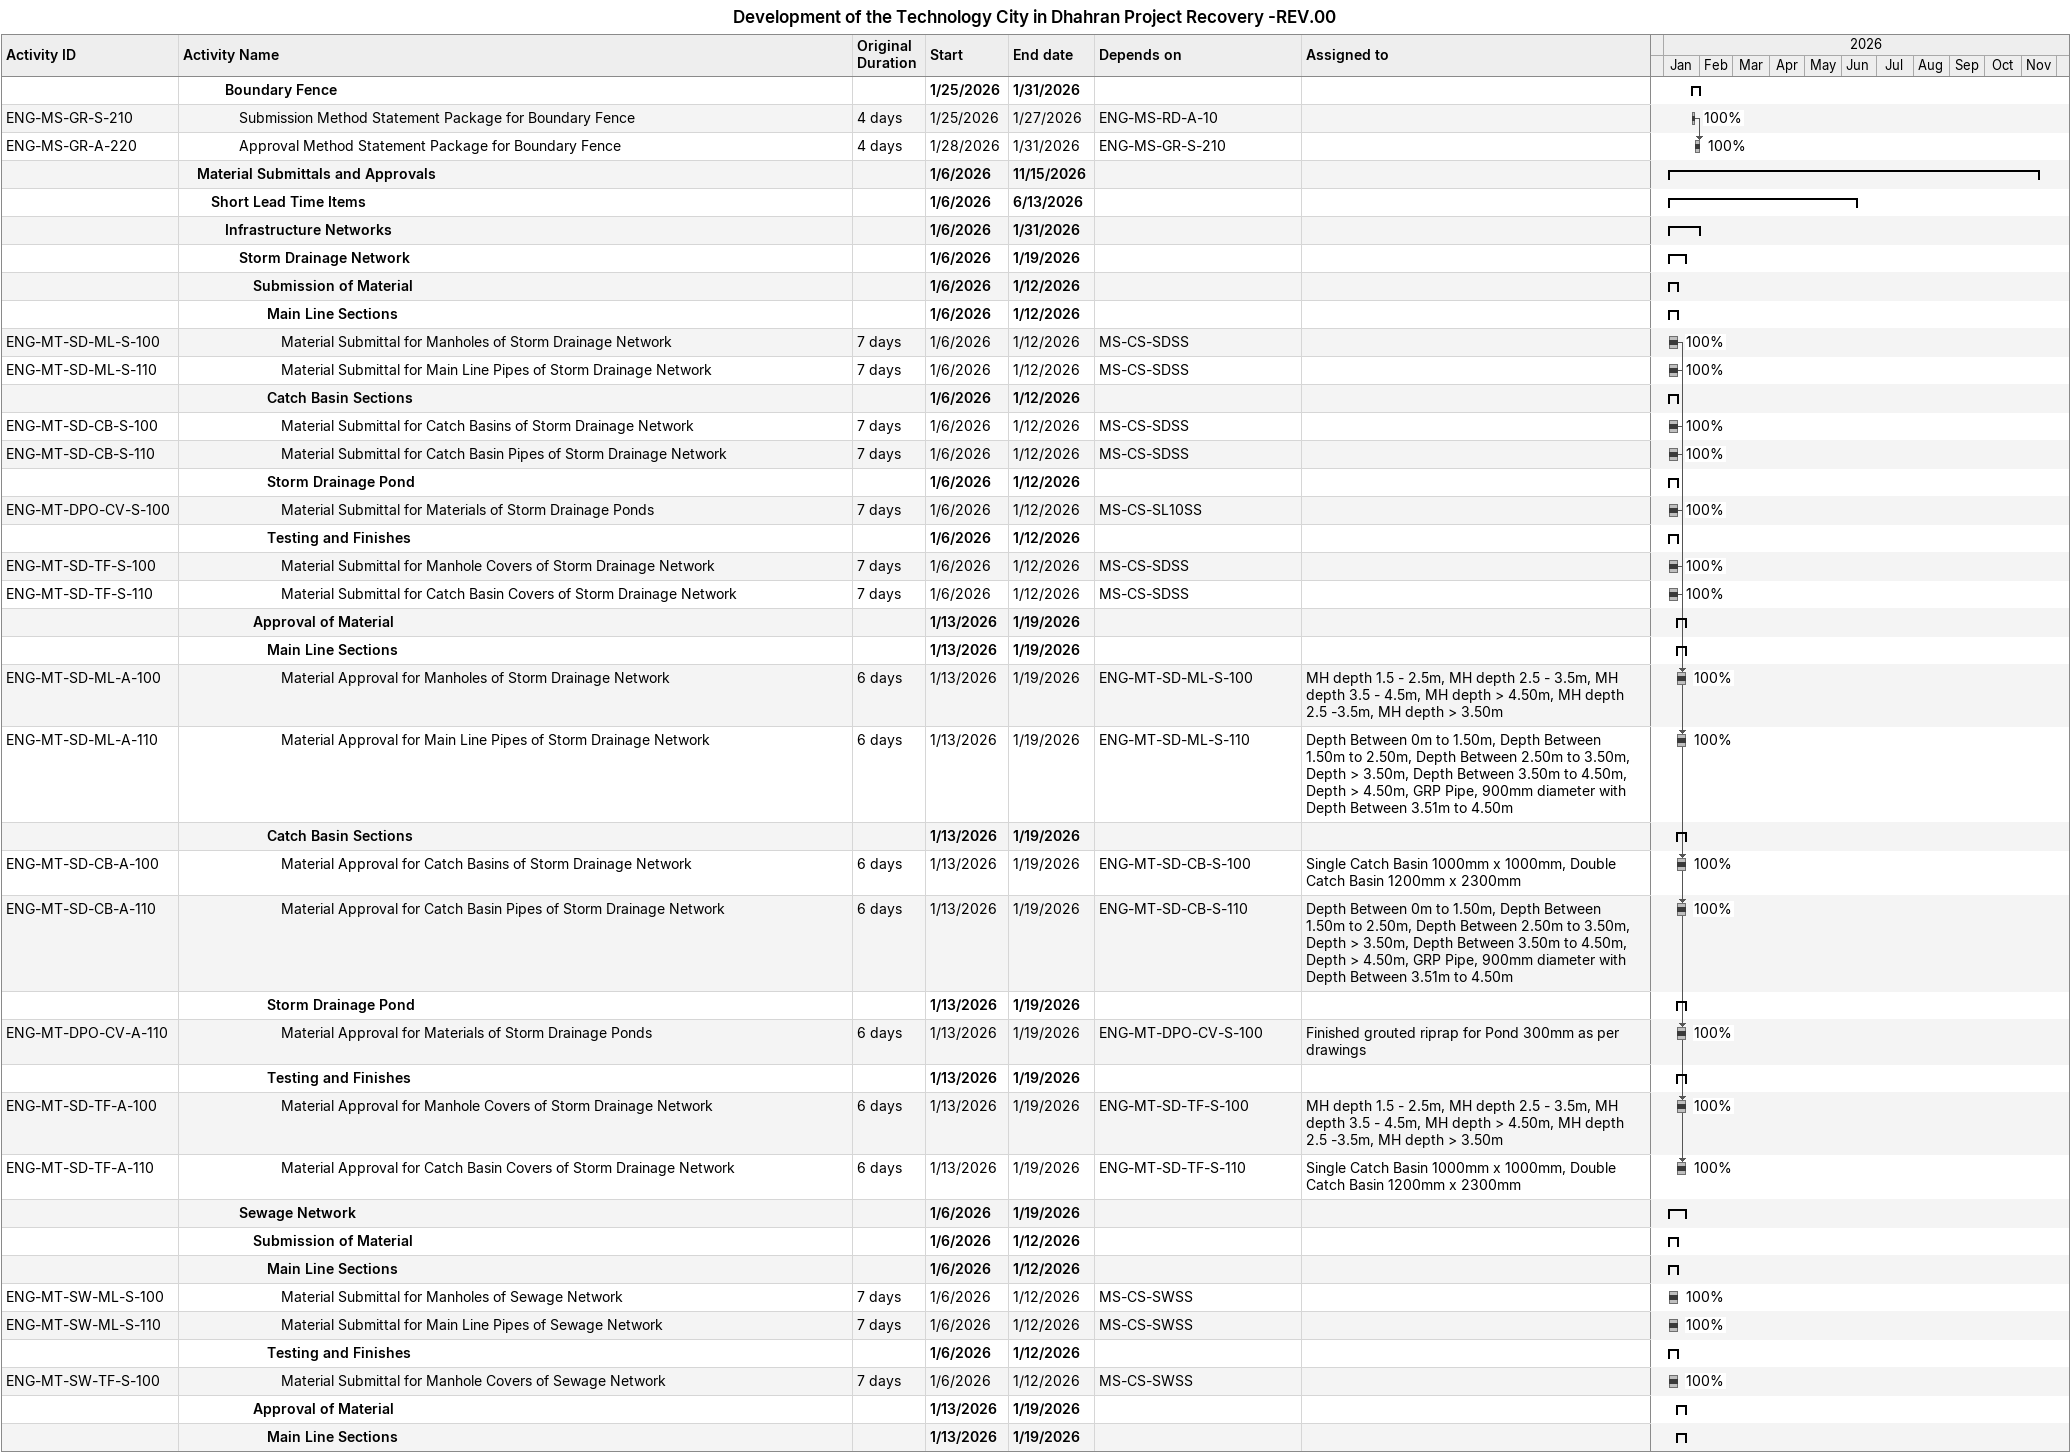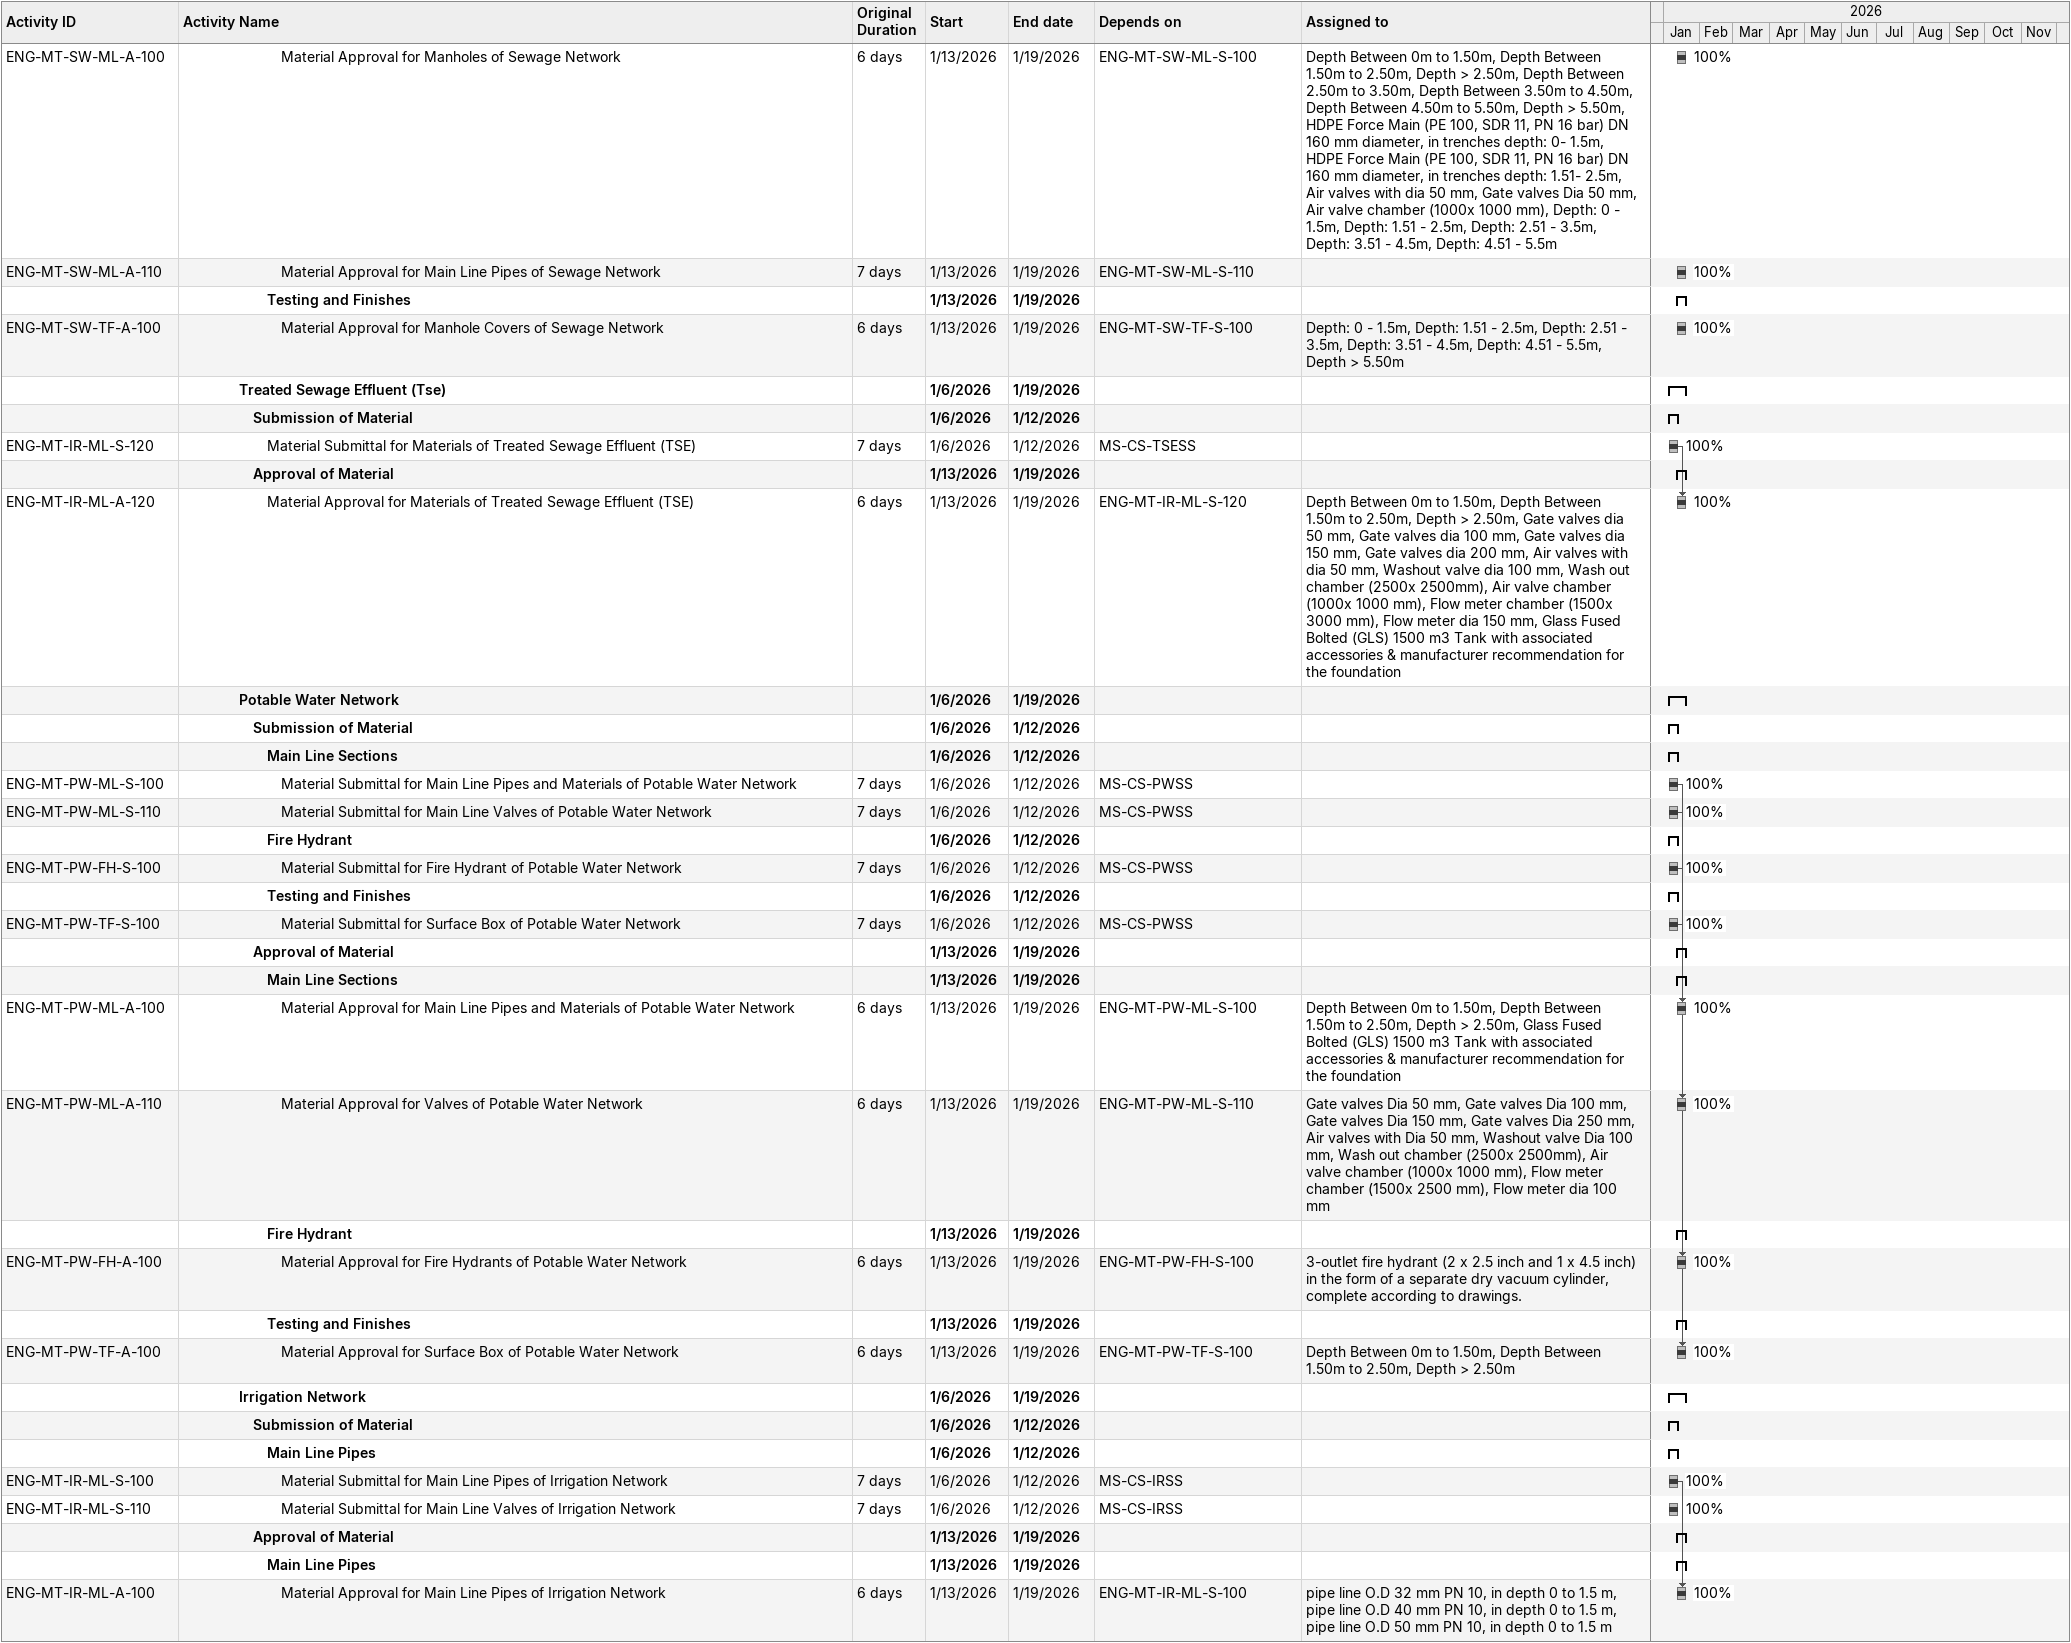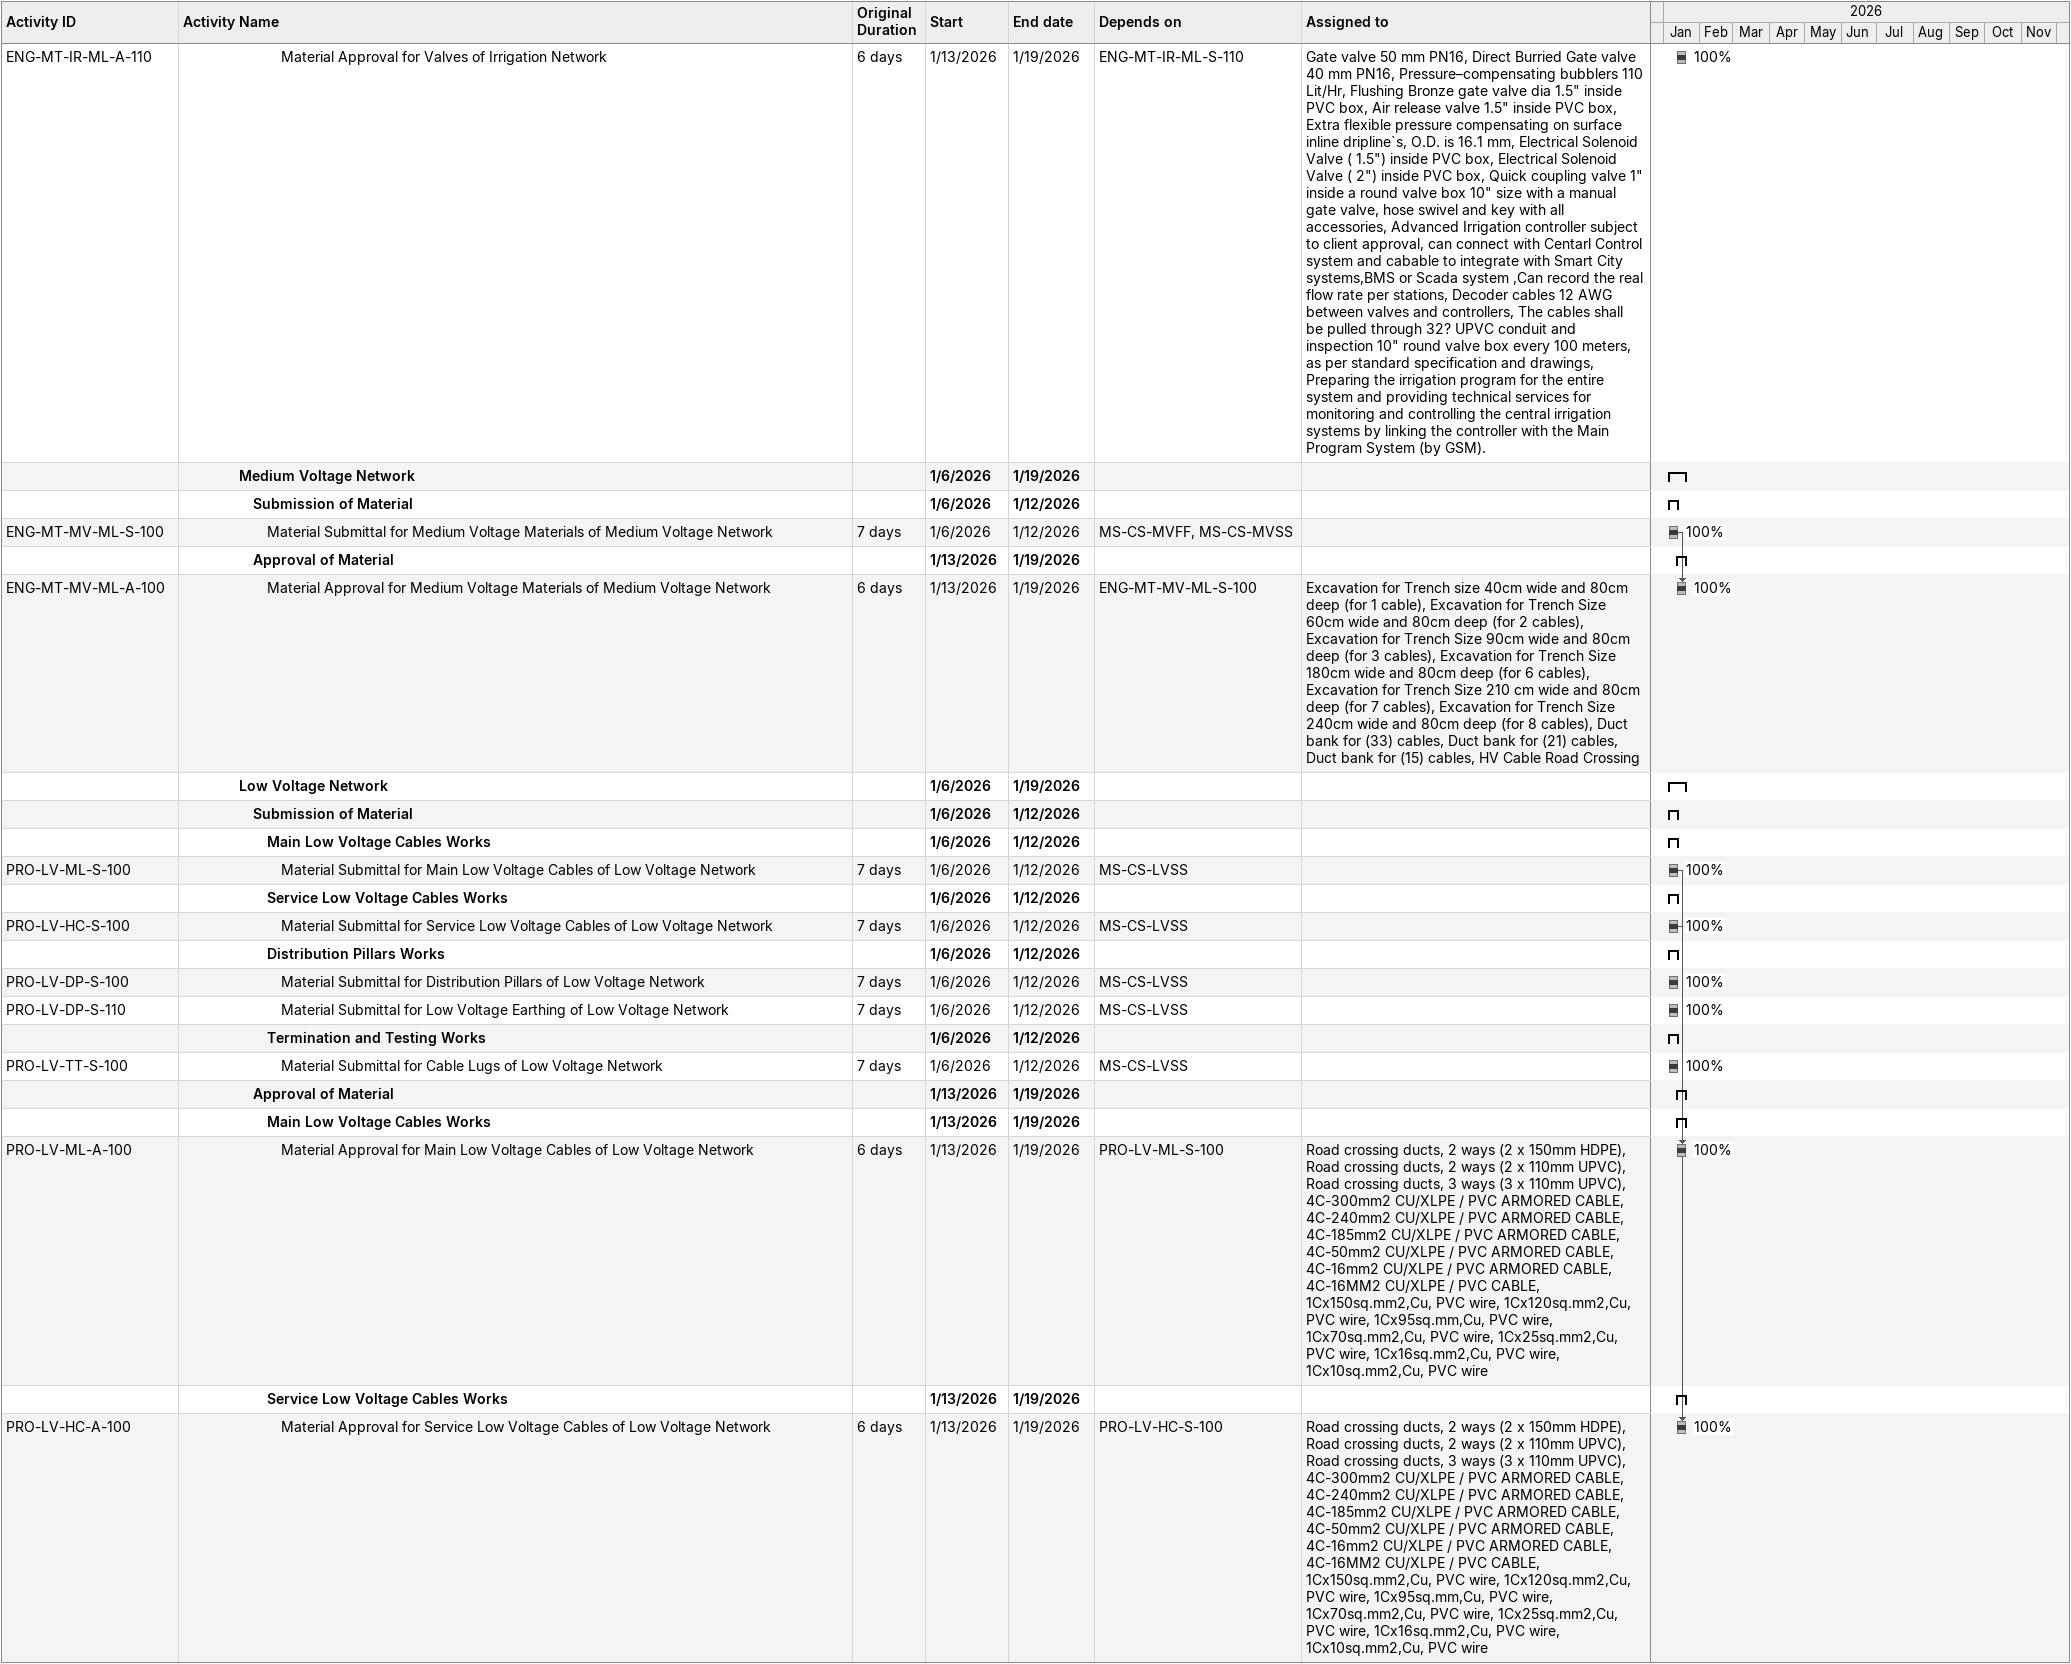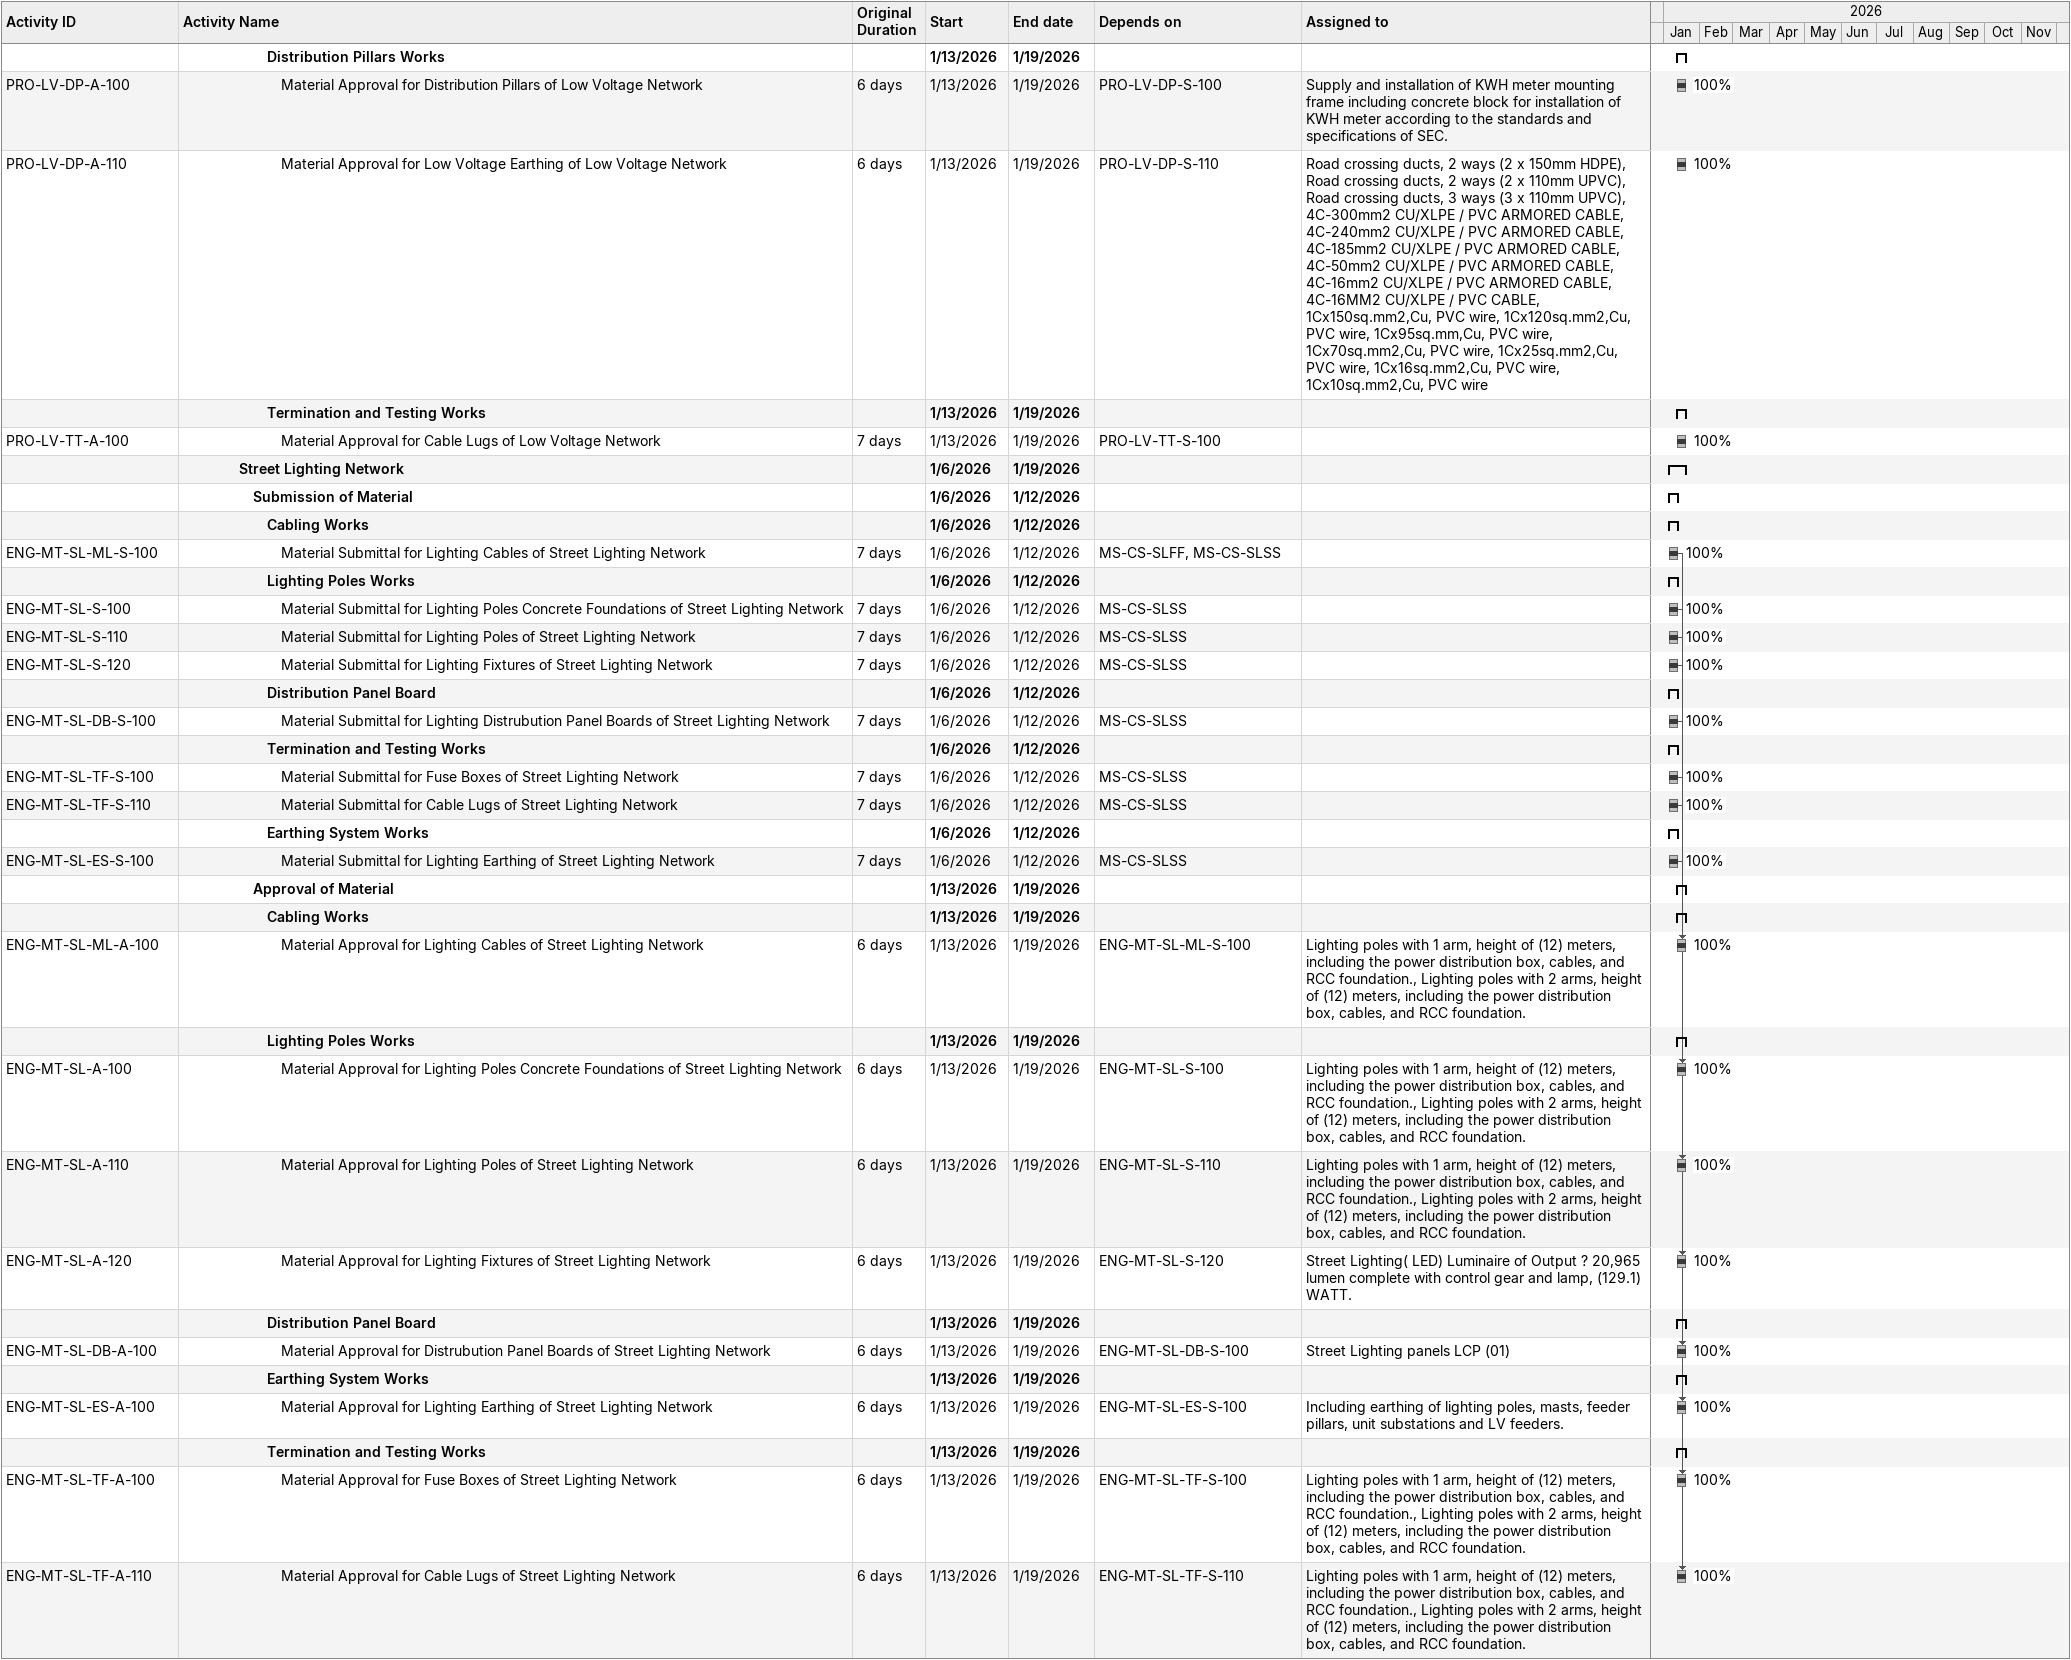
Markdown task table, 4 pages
Development of the Technology City in Dhahran Project Recovery -REV.00

| ID | Level | Task | Original duration | Start | Finish | Predecessors | Resources | % complete |
|---|---|---|---|---|---|---|---|---|
|  | 4 | **Boundary Fence** |  | 2026-01-25 | 2026-01-31 |  |  |  |
| ENG-MS-GR-S-210 | 5 | Submission Method Statement Package for Boundary Fence | 4d | 2026-01-25 | 2026-01-27 | ENG-MS-RD-A-10 |  | 100 |
| ENG-MS-GR-A-220 | 5 | Approval Method Statement Package for Boundary Fence | 4d | 2026-01-28 | 2026-01-31 | ENG-MS-GR-S-210 |  | 100 |
|  | 2 | **Material Submittals and Approvals** |  | 2026-01-06 | 2026-11-15 |  |  |  |
|  | 3 | **Short Lead Time Items** |  | 2026-01-06 | 2026-06-13 |  |  |  |
|  | 4 | **Infrastructure Networks** |  | 2026-01-06 | 2026-01-31 |  |  |  |
|  | 5 | **Storm Drainage Network** |  | 2026-01-06 | 2026-01-19 |  |  |  |
|  | 6 | **Submission of Material** |  | 2026-01-06 | 2026-01-12 |  |  |  |
|  | 7 | **Main Line Sections** |  | 2026-01-06 | 2026-01-12 |  |  |  |
| ENG-MT-SD-ML-S-100 | 8 | Material Submittal for Manholes of Storm Drainage Network | 7d | 2026-01-06 | 2026-01-12 | MS-CS-SDSS |  | 100 |
| ENG-MT-SD-ML-S-110 | 8 | Material Submittal for Main Line Pipes of Storm Drainage Network | 7d | 2026-01-06 | 2026-01-12 | MS-CS-SDSS |  | 100 |
|  | 7 | **Catch Basin Sections** |  | 2026-01-06 | 2026-01-12 |  |  |  |
| ENG-MT-SD-CB-S-100 | 8 | Material Submittal for Catch Basins of Storm Drainage Network | 7d | 2026-01-06 | 2026-01-12 | MS-CS-SDSS |  | 100 |
| ENG-MT-SD-CB-S-110 | 8 | Material Submittal for Catch Basin Pipes of Storm Drainage Network | 7d | 2026-01-06 | 2026-01-12 | MS-CS-SDSS |  | 100 |
|  | 7 | **Storm Drainage Pond** |  | 2026-01-06 | 2026-01-12 |  |  |  |
| ENG-MT-DPO-CV-S-100 | 8 | Material Submittal for Materials of Storm Drainage Ponds | 7d | 2026-01-06 | 2026-01-12 | MS-CS-SL10SS |  | 100 |
|  | 7 | **Testing and Finishes** |  | 2026-01-06 | 2026-01-12 |  |  |  |
| ENG-MT-SD-TF-S-100 | 8 | Material Submittal for Manhole Covers of Storm Drainage Network | 7d | 2026-01-06 | 2026-01-12 | MS-CS-SDSS |  | 100 |
| ENG-MT-SD-TF-S-110 | 8 | Material Submittal for Catch Basin Covers of Storm Drainage Network | 7d | 2026-01-06 | 2026-01-12 | MS-CS-SDSS |  | 100 |
|  | 6 | **Approval of Material** |  | 2026-01-13 | 2026-01-19 |  |  |  |
|  | 7 | **Main Line Sections** |  | 2026-01-13 | 2026-01-19 |  |  |  |
| ENG-MT-SD-ML-A-100 | 8 | Material Approval for Manholes of Storm Drainage Network | 6d | 2026-01-13 | 2026-01-19 | ENG-MT-SD-ML-S-100 | MH depth 1.5 - 2.5m, MH depth 2.5 - 3.5m, MH depth 3.5 - 4.5m, MH depth > 4.50m, MH depth 2.5 -3.5m, MH depth > 3.50m | 100 |
| ENG-MT-SD-ML-A-110 | 8 | Material Approval for Main Line Pipes of Storm Drainage Network | 6d | 2026-01-13 | 2026-01-19 | ENG-MT-SD-ML-S-110 | Depth Between 0m to 1.50m, Depth Between 1.50m to 2.50m, Depth Between 2.50m to 3.50m, Depth > 3.50m, Depth Between 3.50m to 4.50m, Depth > 4.50m, GRP Pipe, 900mm diameter with Depth Between 3.51m to 4.50m | 100 |
|  | 7 | **Catch Basin Sections** |  | 2026-01-13 | 2026-01-19 |  |  |  |
| ENG-MT-SD-CB-A-100 | 8 | Material Approval for Catch Basins of Storm Drainage Network | 6d | 2026-01-13 | 2026-01-19 | ENG-MT-SD-CB-S-100 | Single Catch Basin 1000mm x 1000mm, Double Catch Basin 1200mm x 2300mm | 100 |
| ENG-MT-SD-CB-A-110 | 8 | Material Approval for Catch Basin Pipes of Storm Drainage Network | 6d | 2026-01-13 | 2026-01-19 | ENG-MT-SD-CB-S-110 | Depth Between 0m to 1.50m, Depth Between 1.50m to 2.50m, Depth Between 2.50m to 3.50m, Depth > 3.50m, Depth Between 3.50m to 4.50m, Depth > 4.50m, GRP Pipe, 900mm diameter with Depth Between 3.51m to 4.50m | 100 |
|  | 7 | **Storm Drainage Pond** |  | 2026-01-13 | 2026-01-19 |  |  |  |
| ENG-MT-DPO-CV-A-110 | 8 | Material Approval for Materials of Storm Drainage Ponds | 6d | 2026-01-13 | 2026-01-19 | ENG-MT-DPO-CV-S-100 | Finished grouted riprap for Pond 300mm as per drawings | 100 |
|  | 7 | **Testing and Finishes** |  | 2026-01-13 | 2026-01-19 |  |  |  |
| ENG-MT-SD-TF-A-100 | 8 | Material Approval for Manhole Covers of Storm Drainage Network | 6d | 2026-01-13 | 2026-01-19 | ENG-MT-SD-TF-S-100 | MH depth 1.5 - 2.5m, MH depth 2.5 - 3.5m, MH depth 3.5 - 4.5m, MH depth > 4.50m, MH depth 2.5 -3.5m, MH depth > 3.50m | 100 |
| ENG-MT-SD-TF-A-110 | 8 | Material Approval for Catch Basin Covers of Storm Drainage Network | 6d | 2026-01-13 | 2026-01-19 | ENG-MT-SD-TF-S-110 | Single Catch Basin 1000mm x 1000mm, Double Catch Basin 1200mm x 2300mm | 100 |
|  | 5 | **Sewage Network** |  | 2026-01-06 | 2026-01-19 |  |  |  |
|  | 6 | **Submission of Material** |  | 2026-01-06 | 2026-01-12 |  |  |  |
|  | 7 | **Main Line Sections** |  | 2026-01-06 | 2026-01-12 |  |  |  |
| ENG-MT-SW-ML-S-100 | 8 | Material Submittal for Manholes of Sewage Network | 7d | 2026-01-06 | 2026-01-12 | MS-CS-SWSS |  | 100 |
| ENG-MT-SW-ML-S-110 | 8 | Material Submittal for Main Line Pipes of Sewage Network | 7d | 2026-01-06 | 2026-01-12 | MS-CS-SWSS |  | 100 |
|  | 7 | **Testing and Finishes** |  | 2026-01-06 | 2026-01-12 |  |  |  |
| ENG-MT-SW-TF-S-100 | 8 | Material Submittal for Manhole Covers of Sewage Network | 7d | 2026-01-06 | 2026-01-12 | MS-CS-SWSS |  | 100 |
|  | 6 | **Approval of Material** |  | 2026-01-13 | 2026-01-19 |  |  |  |
|  | 7 | **Main Line Sections** |  | 2026-01-13 | 2026-01-19 |  |  |  |
| ENG-MT-SW-ML-A-100 | 8 | Material Approval for Manholes of Sewage Network | 6d | 2026-01-13 | 2026-01-19 | ENG-MT-SW-ML-S-100 | Depth Between 0m to 1.50m, Depth Between 1.50m to 2.50m, Depth > 2.50m, Depth Between 2.50m to 3.50m, Depth Between 3.50m to 4.50m, Depth Between 4.50m to 5.50m, Depth > 5.50m, HDPE Force Main (PE 100, SDR 11, PN 16 bar) DN 160 mm diameter, in trenches depth: 0- 1.5m, HDPE Force Main (PE 100, SDR 11, PN 16 bar) DN 160 mm diameter, in trenches depth: 1.51- 2.5m, Air valves with dia 50 mm, Gate valves Dia 50 mm, Air valve chamber (1000x 1000 mm), Depth: 0 - 1.5m, Depth: 1.51 - 2.5m, Depth: 2.51 - 3.5m, Depth: 3.51 - 4.5m, Depth: 4.51 - 5.5m | 100 |
| ENG-MT-SW-ML-A-110 | 8 | Material Approval for Main Line Pipes of Sewage Network | 7d | 2026-01-13 | 2026-01-19 | ENG-MT-SW-ML-S-110 |  | 100 |
|  | 7 | **Testing and Finishes** |  | 2026-01-13 | 2026-01-19 |  |  |  |
| ENG-MT-SW-TF-A-100 | 8 | Material Approval for Manhole Covers of Sewage Network | 6d | 2026-01-13 | 2026-01-19 | ENG-MT-SW-TF-S-100 | Depth: 0 - 1.5m, Depth: 1.51 - 2.5m, Depth: 2.51 - 3.5m, Depth: 3.51 - 4.5m, Depth: 4.51 - 5.5m, Depth > 5.50m | 100 |
|  | 5 | **Treated Sewage Effluent (Tse)** |  | 2026-01-06 | 2026-01-19 |  |  |  |
|  | 6 | **Submission of Material** |  | 2026-01-06 | 2026-01-12 |  |  |  |
| ENG-MT-IR-ML-S-120 | 7 | Material Submittal for Materials of Treated Sewage Effluent (TSE) | 7d | 2026-01-06 | 2026-01-12 | MS-CS-TSESS |  | 100 |
|  | 6 | **Approval of Material** |  | 2026-01-13 | 2026-01-19 |  |  |  |
| ENG-MT-IR-ML-A-120 | 7 | Material Approval for Materials of Treated Sewage Effluent (TSE) | 6d | 2026-01-13 | 2026-01-19 | ENG-MT-IR-ML-S-120 | Depth Between 0m to 1.50m, Depth Between 1.50m to 2.50m, Depth > 2.50m, Gate valves dia 50 mm, Gate valves dia 100 mm, Gate valves dia 150 mm, Gate valves dia 200 mm, Air valves with dia 50 mm, Washout valve dia 100 mm, Wash out chamber (2500x 2500mm), Air valve chamber (1000x 1000 mm), Flow meter chamber (1500x 3000 mm), Flow meter dia 150 mm, Glass Fused Bolted (GLS) 1500 m3 Tank with associated accessories & manufacturer recommendation for the foundation | 100 |
|  | 5 | **Potable Water Network** |  | 2026-01-06 | 2026-01-19 |  |  |  |
|  | 6 | **Submission of Material** |  | 2026-01-06 | 2026-01-12 |  |  |  |
|  | 7 | **Main Line Sections** |  | 2026-01-06 | 2026-01-12 |  |  |  |
| ENG-MT-PW-ML-S-100 | 8 | Material Submittal for Main Line Pipes and Materials of Potable Water Network | 7d | 2026-01-06 | 2026-01-12 | MS-CS-PWSS |  | 100 |
| ENG-MT-PW-ML-S-110 | 8 | Material Submittal for Main Line Valves of Potable Water Network | 7d | 2026-01-06 | 2026-01-12 | MS-CS-PWSS |  | 100 |
|  | 7 | **Fire Hydrant** |  | 2026-01-06 | 2026-01-12 |  |  |  |
| ENG-MT-PW-FH-S-100 | 8 | Material Submittal for Fire Hydrant of Potable Water Network | 7d | 2026-01-06 | 2026-01-12 | MS-CS-PWSS |  | 100 |
|  | 7 | **Testing and Finishes** |  | 2026-01-06 | 2026-01-12 |  |  |  |
| ENG-MT-PW-TF-S-100 | 8 | Material Submittal for Surface Box of Potable Water Network | 7d | 2026-01-06 | 2026-01-12 | MS-CS-PWSS |  | 100 |
|  | 6 | **Approval of Material** |  | 2026-01-13 | 2026-01-19 |  |  |  |
|  | 7 | **Main Line Sections** |  | 2026-01-13 | 2026-01-19 |  |  |  |
| ENG-MT-PW-ML-A-100 | 8 | Material Approval for Main Line Pipes and Materials of Potable Water Network | 6d | 2026-01-13 | 2026-01-19 | ENG-MT-PW-ML-S-100 | Depth Between 0m to 1.50m, Depth Between 1.50m to 2.50m, Depth > 2.50m, Glass Fused Bolted (GLS) 1500 m3 Tank with associated accessories & manufacturer recommendation for the foundation | 100 |
| ENG-MT-PW-ML-A-110 | 8 | Material Approval for Valves of Potable Water Network | 6d | 2026-01-13 | 2026-01-19 | ENG-MT-PW-ML-S-110 | Gate valves Dia 50 mm, Gate valves Dia 100 mm, Gate valves Dia 150 mm, Gate valves Dia 250 mm, Air valves with Dia 50 mm, Washout valve Dia 100 mm, Wash out chamber (2500x 2500mm), Air valve chamber (1000x 1000 mm), Flow meter chamber (1500x 2500 mm), Flow meter dia 100 mm | 100 |
|  | 7 | **Fire Hydrant** |  | 2026-01-13 | 2026-01-19 |  |  |  |
| ENG-MT-PW-FH-A-100 | 8 | Material Approval for Fire Hydrants of Potable Water Network | 6d | 2026-01-13 | 2026-01-19 | ENG-MT-PW-FH-S-100 | 3-outlet fire hydrant (2 x 2.5 inch and 1 x 4.5 inch) in the form of a separate dry vacuum cylinder, complete according to drawings. | 100 |
|  | 7 | **Testing and Finishes** |  | 2026-01-13 | 2026-01-19 |  |  |  |
| ENG-MT-PW-TF-A-100 | 8 | Material Approval for Surface Box of Potable Water Network | 6d | 2026-01-13 | 2026-01-19 | ENG-MT-PW-TF-S-100 | Depth Between 0m to 1.50m, Depth Between 1.50m to 2.50m, Depth > 2.50m | 100 |
|  | 5 | **Irrigation Network** |  | 2026-01-06 | 2026-01-19 |  |  |  |
|  | 6 | **Submission of Material** |  | 2026-01-06 | 2026-01-12 |  |  |  |
|  | 7 | **Main Line Pipes** |  | 2026-01-06 | 2026-01-12 |  |  |  |
| ENG-MT-IR-ML-S-100 | 8 | Material Submittal for Main Line Pipes of Irrigation Network | 7d | 2026-01-06 | 2026-01-12 | MS-CS-IRSS |  | 100 |
| ENG-MT-IR-ML-S-110 | 8 | Material Submittal for Main Line Valves of Irrigation Network | 7d | 2026-01-06 | 2026-01-12 | MS-CS-IRSS |  | 100 |
|  | 6 | **Approval of Material** |  | 2026-01-13 | 2026-01-19 |  |  |  |
|  | 7 | **Main Line Pipes** |  | 2026-01-13 | 2026-01-19 |  |  |  |
| ENG-MT-IR-ML-A-100 | 8 | Material Approval for Main Line Pipes of Irrigation Network | 6d | 2026-01-13 | 2026-01-19 | ENG-MT-IR-ML-S-100 | pipe line O.D 32 mm PN 10, in depth 0 to 1.5 m, pipe line O.D 40 mm PN 10, in depth 0 to 1.5 m, pipe line O.D 50 mm PN 10, in depth 0 to 1.5 m | 100 |
| ENG-MT-IR-ML-A-110 | 8 | Material Approval for Valves of Irrigation Network | 6d | 2026-01-13 | 2026-01-19 | ENG-MT-IR-ML-S-110 | Gate valve 50 mm PN16, Direct Burried Gate valve 40 mm PN16, Pressure–compensating bubblers 110 Lit/Hr, Flushing Bronze gate valve dia 1.5" inside PVC box, Air release valve 1.5" inside PVC box, Extra flexible pressure compensating on surface inline dripline`s, O.D. is 16.1 mm, Electrical Solenoid Valve ( 1.5") inside PVC box, Electrical Solenoid Valve ( 2") inside PVC box, Quick coupling valve 1" inside a round valve box 10" size with a manual gate valve, hose swivel and key with all accessories, Advanced Irrigation controller subject to client approval, can connect with Centarl Control system and cabable to integrate with Smart City systems,BMS or Scada system ,Can record the real flow rate per stations, Decoder cables 12 AWG between valves and controllers, The cables shall be pulled through 32? UPVC conduit and inspection 10" round valve box every 100 meters, as per standard specification and drawings, Preparing the irrigation program for the entire system and providing technical services for monitoring and controlling the central irrigation systems by linking the controller with the Main Program System (by GSM). | 100 |
|  | 5 | **Medium Voltage Network** |  | 2026-01-06 | 2026-01-19 |  |  |  |
|  | 6 | **Submission of Material** |  | 2026-01-06 | 2026-01-12 |  |  |  |
| ENG-MT-MV-ML-S-100 | 7 | Material Submittal for Medium Voltage Materials of Medium Voltage Network | 7d | 2026-01-06 | 2026-01-12 | MS-CS-MVFF, MS-CS-MVSS |  | 100 |
|  | 6 | **Approval of Material** |  | 2026-01-13 | 2026-01-19 |  |  |  |
| ENG-MT-MV-ML-A-100 | 7 | Material Approval for Medium Voltage Materials of Medium Voltage Network | 6d | 2026-01-13 | 2026-01-19 | ENG-MT-MV-ML-S-100 | Excavation for Trench size 40cm wide and 80cm deep (for 1 cable), Excavation for Trench Size 60cm wide and 80cm deep (for 2 cables), Excavation for Trench Size 90cm wide and 80cm deep (for 3 cables), Excavation for Trench Size 180cm wide and 80cm deep (for 6 cables), Excavation for Trench Size 210 cm wide and 80cm deep (for 7 cables), Excavation for Trench Size 240cm wide and 80cm deep (for 8 cables), Duct bank for (33) cables, Duct bank for (21) cables, Duct bank for (15) cables, HV Cable Road Crossing | 100 |
|  | 5 | **Low Voltage Network** |  | 2026-01-06 | 2026-01-19 |  |  |  |
|  | 6 | **Submission of Material** |  | 2026-01-06 | 2026-01-12 |  |  |  |
|  | 7 | **Main Low Voltage Cables Works** |  | 2026-01-06 | 2026-01-12 |  |  |  |
| PRO-LV-ML-S-100 | 8 | Material Submittal for Main Low Voltage Cables of Low Voltage Network | 7d | 2026-01-06 | 2026-01-12 | MS-CS-LVSS |  | 100 |
|  | 7 | **Service Low Voltage Cables Works** |  | 2026-01-06 | 2026-01-12 |  |  |  |
| PRO-LV-HC-S-100 | 8 | Material Submittal for Service Low Voltage Cables of Low Voltage Network | 7d | 2026-01-06 | 2026-01-12 | MS-CS-LVSS |  | 100 |
|  | 7 | **Distribution Pillars Works** |  | 2026-01-06 | 2026-01-12 |  |  |  |
| PRO-LV-DP-S-100 | 8 | Material Submittal for Distribution Pillars of Low Voltage Network | 7d | 2026-01-06 | 2026-01-12 | MS-CS-LVSS |  | 100 |
| PRO-LV-DP-S-110 | 8 | Material Submittal for Low Voltage Earthing of Low Voltage Network | 7d | 2026-01-06 | 2026-01-12 | MS-CS-LVSS |  | 100 |
|  | 7 | **Termination and Testing Works** |  | 2026-01-06 | 2026-01-12 |  |  |  |
| PRO-LV-TT-S-100 | 8 | Material Submittal for Cable Lugs of Low Voltage Network | 7d | 2026-01-06 | 2026-01-12 | MS-CS-LVSS |  | 100 |
|  | 6 | **Approval of Material** |  | 2026-01-13 | 2026-01-19 |  |  |  |
|  | 7 | **Main Low Voltage Cables Works** |  | 2026-01-13 | 2026-01-19 |  |  |  |
| PRO-LV-ML-A-100 | 8 | Material Approval for Main Low Voltage Cables of Low Voltage Network | 6d | 2026-01-13 | 2026-01-19 | PRO-LV-ML-S-100 | Road crossing ducts, 2 ways (2 x 150mm HDPE), Road crossing ducts, 2 ways (2 x 110mm UPVC), Road crossing ducts, 3 ways (3 x 110mm UPVC), 4C-300mm2 CU/XLPE / PVC ARMORED CABLE, 4C-240mm2 CU/XLPE / PVC ARMORED CABLE, 4C-185mm2 CU/XLPE / PVC ARMORED CABLE, 4C-50mm2 CU/XLPE / PVC ARMORED CABLE, 4C-16mm2 CU/XLPE / PVC ARMORED CABLE, 4C-16MM2 CU/XLPE / PVC CABLE, 1Cx150sq.mm2,Cu, PVC wire, 1Cx120sq.mm2,Cu, PVC wire, 1Cx95sq.mm,Cu, PVC wire, 1Cx70sq.mm2,Cu, PVC wire, 1Cx25sq.mm2,Cu, PVC wire, 1Cx16sq.mm2,Cu, PVC wire, 1Cx10sq.mm2,Cu, PVC wire | 100 |
|  | 7 | **Service Low Voltage Cables Works** |  | 2026-01-13 | 2026-01-19 |  |  |  |
| PRO-LV-HC-A-100 | 8 | Material Approval for Service Low Voltage Cables of Low Voltage Network | 6d | 2026-01-13 | 2026-01-19 | PRO-LV-HC-S-100 | Road crossing ducts, 2 ways (2 x 150mm HDPE), Road crossing ducts, 2 ways (2 x 110mm UPVC), Road crossing ducts, 3 ways (3 x 110mm UPVC), 4C-300mm2 CU/XLPE / PVC ARMORED CABLE, 4C-240mm2 CU/XLPE / PVC ARMORED CABLE, 4C-185mm2 CU/XLPE / PVC ARMORED CABLE, 4C-50mm2 CU/XLPE / PVC ARMORED CABLE, 4C-16mm2 CU/XLPE / PVC ARMORED CABLE, 4C-16MM2 CU/XLPE / PVC CABLE, 1Cx150sq.mm2,Cu, PVC wire, 1Cx120sq.mm2,Cu, PVC wire, 1Cx95sq.mm,Cu, PVC wire, 1Cx70sq.mm2,Cu, PVC wire, 1Cx25sq.mm2,Cu, PVC wire, 1Cx16sq.mm2,Cu, PVC wire, 1Cx10sq.mm2,Cu, PVC wire | 100 |
|  | 7 | **Distribution Pillars Works** |  | 2026-01-13 | 2026-01-19 |  |  |  |
| PRO-LV-DP-A-100 | 8 | Material Approval for Distribution Pillars of Low Voltage Network | 6d | 2026-01-13 | 2026-01-19 | PRO-LV-DP-S-100 | Supply and installation of KWH meter mounting frame including concrete block for installation of KWH meter according to the standards and specifications of SEC. | 100 |
| PRO-LV-DP-A-110 | 8 | Material Approval for Low Voltage Earthing of Low Voltage Network | 6d | 2026-01-13 | 2026-01-19 | PRO-LV-DP-S-110 | Road crossing ducts, 2 ways (2 x 150mm HDPE), Road crossing ducts, 2 ways (2 x 110mm UPVC), Road crossing ducts, 3 ways (3 x 110mm UPVC), 4C-300mm2 CU/XLPE / PVC ARMORED CABLE, 4C-240mm2 CU/XLPE / PVC ARMORED CABLE, 4C-185mm2 CU/XLPE / PVC ARMORED CABLE, 4C-50mm2 CU/XLPE / PVC ARMORED CABLE, 4C-16mm2 CU/XLPE / PVC ARMORED CABLE, 4C-16MM2 CU/XLPE / PVC CABLE, 1Cx150sq.mm2,Cu, PVC wire, 1Cx120sq.mm2,Cu, PVC wire, 1Cx95sq.mm,Cu, PVC wire, 1Cx70sq.mm2,Cu, PVC wire, 1Cx25sq.mm2,Cu, PVC wire, 1Cx16sq.mm2,Cu, PVC wire, 1Cx10sq.mm2,Cu, PVC wire | 100 |
|  | 7 | **Termination and Testing Works** |  | 2026-01-13 | 2026-01-19 |  |  |  |
| PRO-LV-TT-A-100 | 8 | Material Approval for Cable Lugs of Low Voltage Network | 7d | 2026-01-13 | 2026-01-19 | PRO-LV-TT-S-100 |  | 100 |
|  | 5 | **Street Lighting Network** |  | 2026-01-06 | 2026-01-19 |  |  |  |
|  | 6 | **Submission of Material** |  | 2026-01-06 | 2026-01-12 |  |  |  |
|  | 7 | **Cabling Works** |  | 2026-01-06 | 2026-01-12 |  |  |  |
| ENG-MT-SL-ML-S-100 | 8 | Material Submittal for Lighting Cables of Street Lighting Network | 7d | 2026-01-06 | 2026-01-12 | MS-CS-SLFF, MS-CS-SLSS |  | 100 |
|  | 7 | **Lighting Poles Works** |  | 2026-01-06 | 2026-01-12 |  |  |  |
| ENG-MT-SL-S-100 | 8 | Material Submittal for Lighting Poles Concrete Foundations of Street Lighting Network | 7d | 2026-01-06 | 2026-01-12 | MS-CS-SLSS |  | 100 |
| ENG-MT-SL-S-110 | 8 | Material Submittal for Lighting Poles of Street Lighting Network | 7d | 2026-01-06 | 2026-01-12 | MS-CS-SLSS |  | 100 |
| ENG-MT-SL-S-120 | 8 | Material Submittal for Lighting Fixtures of Street Lighting Network | 7d | 2026-01-06 | 2026-01-12 | MS-CS-SLSS |  | 100 |
|  | 7 | **Distribution Panel Board** |  | 2026-01-06 | 2026-01-12 |  |  |  |
| ENG-MT-SL-DB-S-100 | 8 | Material Submittal for Lighting Distrubution Panel Boards of Street Lighting Network | 7d | 2026-01-06 | 2026-01-12 | MS-CS-SLSS |  | 100 |
|  | 7 | **Termination and Testing Works** |  | 2026-01-06 | 2026-01-12 |  |  |  |
| ENG-MT-SL-TF-S-100 | 8 | Material Submittal for Fuse Boxes of Street Lighting Network | 7d | 2026-01-06 | 2026-01-12 | MS-CS-SLSS |  | 100 |
| ENG-MT-SL-TF-S-110 | 8 | Material Submittal for Cable Lugs of Street Lighting Network | 7d | 2026-01-06 | 2026-01-12 | MS-CS-SLSS |  | 100 |
|  | 7 | **Earthing System Works** |  | 2026-01-06 | 2026-01-12 |  |  |  |
| ENG-MT-SL-ES-S-100 | 8 | Material Submittal for Lighting Earthing of Street Lighting Network | 7d | 2026-01-06 | 2026-01-12 | MS-CS-SLSS |  | 100 |
|  | 6 | **Approval of Material** |  | 2026-01-13 | 2026-01-19 |  |  |  |
|  | 7 | **Cabling Works** |  | 2026-01-13 | 2026-01-19 |  |  |  |
| ENG-MT-SL-ML-A-100 | 8 | Material Approval for Lighting Cables of Street Lighting Network | 6d | 2026-01-13 | 2026-01-19 | ENG-MT-SL-ML-S-100 | Lighting poles with 1 arm, height of (12) meters, including the power distribution box, cables, and RCC foundation., Lighting poles with 2 arms, height of (12) meters, including the power distribution box, cables, and RCC foundation. | 100 |
|  | 7 | **Lighting Poles Works** |  | 2026-01-13 | 2026-01-19 |  |  |  |
| ENG-MT-SL-A-100 | 8 | Material Approval for Lighting Poles Concrete Foundations of Street Lighting Network | 6d | 2026-01-13 | 2026-01-19 | ENG-MT-SL-S-100 | Lighting poles with 1 arm, height of (12) meters, including the power distribution box, cables, and RCC foundation., Lighting poles with 2 arms, height of (12) meters, including the power distribution box, cables, and RCC foundation. | 100 |
| ENG-MT-SL-A-110 | 8 | Material Approval for Lighting Poles of Street Lighting Network | 6d | 2026-01-13 | 2026-01-19 | ENG-MT-SL-S-110 | Lighting poles with 1 arm, height of (12) meters, including the power distribution box, cables, and RCC foundation., Lighting poles with 2 arms, height of (12) meters, including the power distribution box, cables, and RCC foundation. | 100 |
| ENG-MT-SL-A-120 | 8 | Material Approval for Lighting Fixtures of Street Lighting Network | 6d | 2026-01-13 | 2026-01-19 | ENG-MT-SL-S-120 | Street Lighting( LED) Luminaire of Output ? 20,965 lumen complete with control gear and lamp, (129.1) WATT. | 100 |
|  | 7 | **Distribution Panel Board** |  | 2026-01-13 | 2026-01-19 |  |  |  |
| ENG-MT-SL-DB-A-100 | 8 | Material Approval for Distrubution Panel Boards of Street Lighting Network | 6d | 2026-01-13 | 2026-01-19 | ENG-MT-SL-DB-S-100 | Street Lighting panels LCP (01) | 100 |
|  | 7 | **Earthing System Works** |  | 2026-01-13 | 2026-01-19 |  |  |  |
| ENG-MT-SL-ES-A-100 | 8 | Material Approval for Lighting Earthing of Street Lighting Network | 6d | 2026-01-13 | 2026-01-19 | ENG-MT-SL-ES-S-100 | Including earthing of lighting poles, masts, feeder pillars, unit substations and LV feeders. | 100 |
|  | 7 | **Termination and Testing Works** |  | 2026-01-13 | 2026-01-19 |  |  |  |
| ENG-MT-SL-TF-A-100 | 8 | Material Approval for Fuse Boxes of Street Lighting Network | 6d | 2026-01-13 | 2026-01-19 | ENG-MT-SL-TF-S-100 | Lighting poles with 1 arm, height of (12) meters, including the power distribution box, cables, and RCC foundation., Lighting poles with 2 arms, height of (12) meters, including the power distribution box, cables, and RCC foundation. | 100 |
| ENG-MT-SL-TF-A-110 | 8 | Material Approval for Cable Lugs of Street Lighting Network | 6d | 2026-01-13 | 2026-01-19 | ENG-MT-SL-TF-S-110 | Lighting poles with 1 arm, height of (12) meters, including the power distribution box, cables, and RCC foundation., Lighting poles with 2 arms, height of (12) meters, including the power distribution box, cables, and RCC foundation. | 100 |
